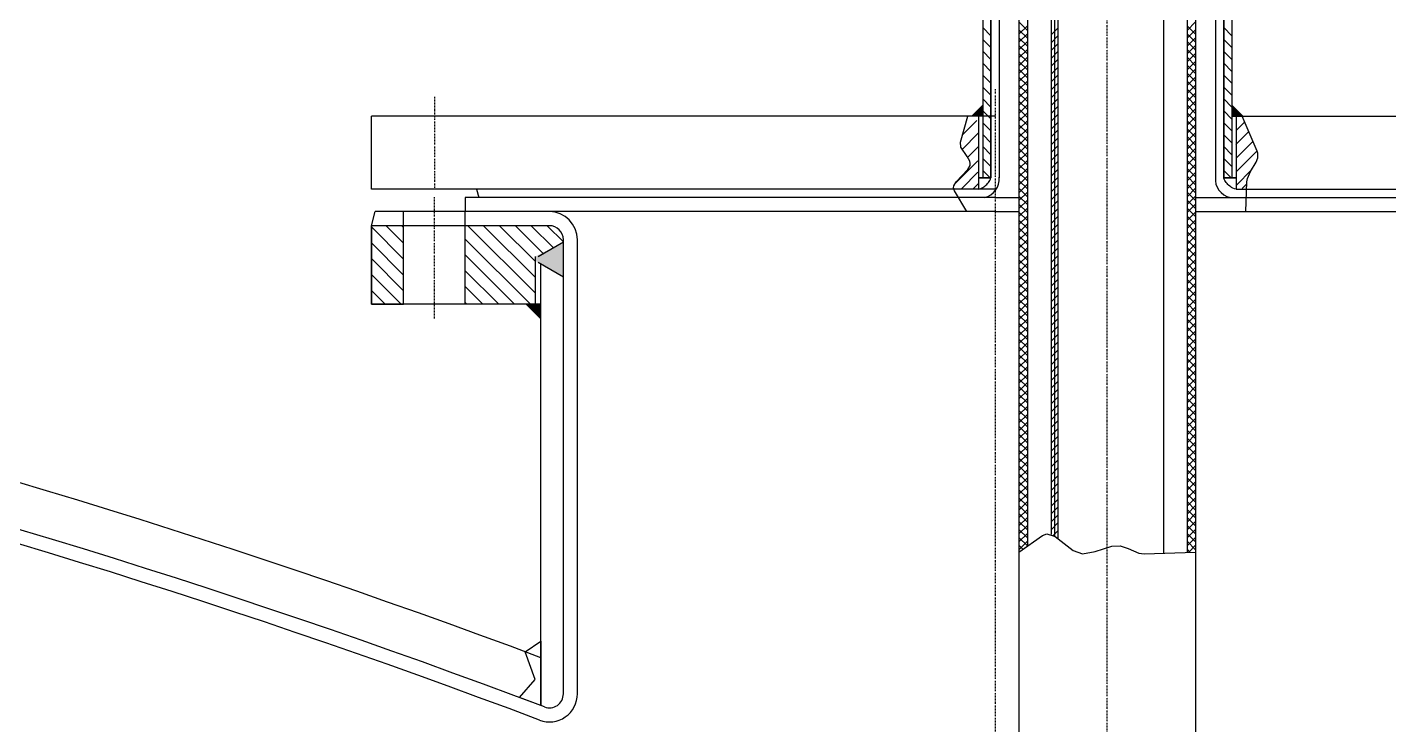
# Model space of a CAD drawing. Extents: x 77471 to 85881, y 26709 to 38599.
# Drawn here: x 80436.5 to 80922.2, y 36268.5 to 36517.2 of the extents above; entities that cross this region are included whole.
import ezdxf

# ---------------------------------------------------------------- set-up
doc = ezdxf.new("R2010")
doc.units = 0
doc.header["$MEASUREMENT"] = 0
doc.linetypes.add('DASHDOT', pattern=[1, 0.5, -0.25, 0, -0.25])
doc.linetypes.add('DIVIDE', pattern=[1.25, 0.5, -0.25, 0, -0.25, 0, -0.25])
for name, color, linetype in [('10', 7, 'CONTINUOUS'), ('21', 7, 'CONTINUOUS'), ('49', 7, 'CONTINUOUS'), ('55', 7, 'CONTINUOUS')]:
    doc.layers.add(name, color=color, linetype=linetype)

msp = doc.modelspace()

# ---------------------------------------------------------------- linework, layer by layer
at = {"layer": '10', "color": 3, "linetype": 'Continuous'}
for p, q in [((80790.25, 36599.45), (80790.25, 35059.06)), ((80793.25, 36599.45), (80793.25, 36332.21)), ((80850.25, 36599.45), (80850.25, 36330.11)), ((80853.25, 36599.45), (80853.25, 35059.92)), ((80780.2, 36514.18), (80777.3, 36517.08)), ((80793.25, 36516.06), (80790.25, 36519.06)), ((80790.25, 36514.69), (80793.25, 36517.69)), ((80793.25, 36513.26), (80790.25, 36516.26)), ((80850.25, 36516.06), (80853.25, 36519.06)), ((80853.25, 36514.69), (80850.25, 36517.69)), ((80850.25, 36513.26), (80853.25, 36516.26)), ((80866.21, 36514.17), (80863.31, 36517.07)), ((80780.2, 36509.94), (80777.3, 36512.84)), ((80790.25, 36511.89), (80793.25, 36514.89)), ((80793.25, 36510.46), (80790.25, 36513.46)), ((80790.25, 36509.09), (80793.25, 36512.09)), ((80853.25, 36511.89), (80850.25, 36514.89)), ((80850.25, 36510.46), (80853.25, 36513.46)), ((80853.25, 36509.09), (80850.25, 36512.09)), ((80866.21, 36509.92), (80863.31, 36512.82)), ((80780.2, 36505.7), (80777.3, 36508.6)), ((80793.25, 36507.66), (80790.25, 36510.66)), ((80790.25, 36506.29), (80793.25, 36509.29)), ((80793.25, 36504.86), (80790.25, 36507.86)), ((80790.25, 36503.46), (80793.25, 36506.46)), ((80793.25, 36507.69), (80791.49, 36509.45)), ((80850.25, 36507.66), (80853.25, 36510.66)), ((80850.25, 36507.69), (80852.01, 36509.45)), ((80853.25, 36506.29), (80850.25, 36509.29)), ((80850.25, 36504.86), (80853.25, 36507.86)), ((80853.25, 36503.46), (80850.25, 36506.46)), ((80853.25, 36509.12), (80852.92, 36509.45)), ((80866.21, 36505.68), (80863.31, 36508.58)), ((80780.2, 36501.46), (80777.3, 36504.36)), ((80793.25, 36502.03), (80790.25, 36505.03)), ((80790.25, 36500.64), (80793.25, 36503.64)), ((80793.25, 36499.2), (80790.25, 36502.2)), ((80850.25, 36502.03), (80853.25, 36505.03)), ((80853.25, 36500.64), (80850.25, 36503.64)), ((80850.25, 36499.2), (80853.25, 36502.2)), ((80866.21, 36501.44), (80863.31, 36504.34)), ((80780.2, 36497.21), (80777.3, 36500.11)), ((80790.25, 36497.81), (80793.25, 36500.81)), ((80793.25, 36496.37), (80790.25, 36499.37)), ((80790.25, 36494.98), (80793.25, 36497.98)), ((80793.25, 36493.54), (80790.25, 36496.54)), ((80853.25, 36497.81), (80850.25, 36500.81)), ((80850.25, 36496.37), (80853.25, 36499.37)), ((80853.25, 36494.98), (80850.25, 36497.98)), ((80850.25, 36493.54), (80853.25, 36496.54)), ((80866.21, 36497.19), (80863.31, 36500.1)), ((80780.2, 36492.97), (80777.3, 36495.87)), ((80780.2, 36488.73), (80777.3, 36491.63)), ((80790.25, 36492.15), (80793.25, 36495.15)), ((80793.25, 36490.72), (80790.25, 36493.72)), ((80790.25, 36489.32), (80793.25, 36492.32)), ((80853.25, 36492.15), (80850.25, 36495.15)), ((80850.25, 36490.72), (80853.25, 36493.72)), ((80853.25, 36489.32), (80850.25, 36492.32)), ((80866.21, 36492.95), (80863.31, 36495.85)), ((80866.21, 36488.71), (80863.31, 36491.61)), ((80780.2, 36484.49), (80777.3, 36487.39)), ((80793.25, 36487.89), (80790.25, 36490.89)), ((80790.25, 36486.49), (80793.25, 36489.49)), ((80793.25, 36485.06), (80790.25, 36488.06)), ((80790.25, 36483.66), (80793.25, 36486.66)), ((80850.25, 36487.89), (80853.25, 36490.89)), ((80853.25, 36486.49), (80850.25, 36489.49)), ((80850.25, 36485.06), (80853.25, 36488.06)), ((80853.25, 36483.66), (80850.25, 36486.66)), ((80866.21, 36484.47), (80863.31, 36487.37)), ((80559.25, 36459.45), (80559.25, 36485.45)), ((80781.75, 36485.45), (80559.25, 36485.45)), ((80770.14, 36478.81), (80775.26, 36483.93)), ((80781.75, 36485.45), (80777.3, 36485.45)), ((80780.2, 36480.24), (80777.3, 36483.14)), ((80793.25, 36482.23), (80790.25, 36485.23)), ((80790.25, 36480.84), (80793.25, 36483.84)), ((80793.25, 36479.4), (80790.25, 36482.4)), ((80850.25, 36482.23), (80853.25, 36485.23)), ((80853.25, 36480.84), (80850.25, 36483.84)), ((80850.25, 36479.4), (80853.25, 36482.4)), ((80866.21, 36480.22), (80863.31, 36483.12)), ((80866.2, 36485.45), (81004.25, 36485.45)), ((80867.86, 36480.53), (80870.76, 36483.43)), ((80769.93, 36473.65), (80775.7, 36479.42)), ((80780.2, 36476), (80777.3, 36478.9)), ((80790.25, 36478.01), (80793.25, 36481.01)), ((80793.25, 36476.57), (80790.25, 36479.57)), ((80790.25, 36475.18), (80793.25, 36478.18)), ((80853.25, 36478.01), (80850.25, 36481.01)), ((80850.25, 36476.57), (80853.25, 36479.57)), ((80853.25, 36475.18), (80850.25, 36478.18)), ((80866.21, 36475.98), (80863.31, 36478.88)), ((80867.62, 36475.34), (80872.26, 36479.98)), ((80772.03, 36470.85), (80775.85, 36474.66)), ((80780.2, 36471.76), (80777.3, 36474.66)), ((80793.25, 36473.75), (80790.25, 36476.75)), ((80790.25, 36472.35), (80793.25, 36475.35)), ((80793.25, 36470.92), (80790.25, 36473.92)), ((80790.25, 36469.52), (80793.25, 36472.52)), ((80850.25, 36473.75), (80853.25, 36476.75)), ((80853.25, 36472.35), (80850.25, 36475.35)), ((80850.25, 36470.92), (80853.25, 36473.92)), ((80853.25, 36469.52), (80850.25, 36472.52)), ((80866.21, 36471.74), (80863.31, 36474.64)), ((80867.82, 36470.59), (80873.75, 36476.52)), ((80867.89, 36465.71), (80875.25, 36473.07)), ((80767.74, 36461.74), (80775.56, 36469.57)), ((80780.2, 36467.51), (80777.3, 36470.42)), ((80793.25, 36468.09), (80790.25, 36471.09)), ((80790.25, 36466.69), (80793.25, 36469.69)), ((80793.25, 36465.26), (80790.25, 36468.26)), ((80850.25, 36468.09), (80853.25, 36471.09)), ((80853.25, 36466.69), (80850.25, 36469.69)), ((80850.25, 36465.26), (80853.25, 36468.26)), ((80866.21, 36467.5), (80863.31, 36470.4)), ((80769.83, 36459.73), (80775.6, 36465.5)), ((80775.8, 36463.45), (80780.2, 36463.45)), ((80780.02, 36463.45), (80777.3, 36466.17)), ((80790.25, 36463.86), (80793.25, 36466.86)), ((80793.25, 36462.43), (80790.25, 36465.43)), ((80790.25, 36461.04), (80793.25, 36464.04)), ((80793.25, 36459.6), (80790.25, 36462.6)), ((80853.25, 36463.86), (80850.25, 36466.86)), ((80850.25, 36462.43), (80853.25, 36465.43)), ((80853.25, 36461.04), (80850.25, 36464.04)), ((80850.25, 36459.6), (80853.25, 36462.6)), ((80867.7, 36463.45), (80863.3, 36463.45)), ((80866.03, 36463.43), (80863.31, 36466.15)), ((80867.9, 36460.98), (80873.12, 36466.2)), ((80781.75, 36459.45), (80559.25, 36459.45)), ((80781.75, 36459.45), (80596.75, 36459.45)), ((80596.75, 36459.45), (80597.56, 36456.45)), ((80774.04, 36459.74), (80775.65, 36461.34)), ((80781.75, 36459.45), (80775.8, 36459.45)), ((80790.25, 36458.21), (80793.25, 36461.21)), ((80793.25, 36456.78), (80790.25, 36459.78)), ((80790.25, 36455.38), (80793.25, 36458.38)), ((80853.25, 36458.21), (80850.25, 36461.21)), ((80850.25, 36456.78), (80853.25, 36459.78)), ((80853.25, 36455.38), (80850.25, 36458.38)), ((80867.7, 36459.45), (81004.25, 36459.45)), ((80869.82, 36459.67), (80871.46, 36461.3)), ((80781.75, 36456.45), (80592.75, 36456.45)), ((80592.75, 36456.45), (80592.75, 36451.45)), ((80781.75, 36456.45), (80790.25, 36456.45)), ((80793.25, 36453.95), (80790.25, 36456.95)), ((80790.25, 36452.55), (80793.25, 36455.55)), ((80793.25, 36451.12), (80790.25, 36454.12)), ((80790.25, 36449.72), (80793.25, 36452.72)), ((80850.25, 36453.95), (80853.25, 36456.95)), ((80853.25, 36452.55), (80850.25, 36455.55)), ((80850.25, 36451.12), (80853.25, 36454.12)), ((80853.25, 36449.72), (80850.25, 36452.72)), ((80853.25, 36456.45), (80970.75, 36456.45)), ((80781.75, 36451.45), (80592.75, 36451.45)), ((80781.75, 36451.45), (80790.25, 36451.45)), ((80793.25, 36448.29), (80790.25, 36451.29)), ((80790.25, 36446.89), (80793.25, 36449.89)), ((80793.25, 36445.46), (80790.25, 36448.46)), ((80850.25, 36448.29), (80853.25, 36451.29)), ((80853.25, 36446.89), (80850.25, 36449.89)), ((80850.25, 36445.46), (80853.25, 36448.46)), ((80853.25, 36451.45), (80970.75, 36451.45)), ((80570.75, 36434.52), (80559.25, 36446.02)), ((80570.75, 36440.18), (80564.48, 36446.45)), ((80570.75, 36445.83), (80570.13, 36446.45)), ((80617.75, 36422.34), (80593.64, 36446.45)), ((80617.75, 36428), (80599.3, 36446.45)), ((80617.75, 36433.65), (80604.95, 36446.45)), ((80620.58, 36436.48), (80610.61, 36446.45)), ((80624.19, 36438.52), (80616.27, 36446.45)), ((80627.74, 36440.63), (80621.92, 36446.45)), ((80790.25, 36444.07), (80793.25, 36447.07)), ((80793.25, 36442.63), (80790.25, 36445.63)), ((80790.25, 36441.24), (80793.25, 36444.24)), ((80853.25, 36444.07), (80850.25, 36447.07)), ((80850.25, 36442.63), (80853.25, 36445.63)), ((80853.25, 36441.24), (80850.25, 36444.24)), ((80570.75, 36428.86), (80559.25, 36440.36)), ((80615.98, 36418.45), (80592.75, 36441.68)), ((80793.25, 36439.8), (80790.25, 36442.8)), ((80790.25, 36438.41), (80793.25, 36441.41)), ((80793.25, 36436.98), (80790.25, 36439.98)), ((80790.25, 36435.58), (80793.25, 36438.58)), ((80850.25, 36439.8), (80853.25, 36442.8)), ((80853.25, 36438.41), (80850.25, 36441.41)), ((80850.25, 36436.98), (80853.25, 36439.98)), ((80853.25, 36435.58), (80850.25, 36438.58)), ((80570.75, 36423.2), (80559.25, 36434.7)), ((80610.33, 36418.45), (80592.75, 36436.02)), ((80793.25, 36434.15), (80790.25, 36437.15)), ((80790.25, 36432.75), (80793.25, 36435.75)), ((80793.25, 36431.32), (80790.25, 36434.32)), ((80850.25, 36434.15), (80853.25, 36437.15)), ((80853.25, 36432.75), (80850.25, 36435.75)), ((80850.25, 36431.32), (80853.25, 36434.32)), ((80569.85, 36418.45), (80559.25, 36429.05)), ((80604.67, 36418.45), (80592.75, 36430.37)), ((80790.25, 36429.92), (80793.25, 36432.92)), ((80793.25, 36428.49), (80790.25, 36431.49)), ((80790.25, 36427.1), (80793.25, 36430.1)), ((80793.25, 36425.66), (80790.25, 36428.66)), ((80853.25, 36429.92), (80850.25, 36432.92)), ((80850.25, 36428.49), (80853.25, 36431.49)), ((80853.25, 36427.1), (80850.25, 36430.1)), ((80850.25, 36425.66), (80853.25, 36428.66)), ((80564.19, 36418.45), (80559.25, 36423.39)), ((80599.01, 36418.45), (80592.75, 36424.71)), ((80790.25, 36424.27), (80793.25, 36427.27)), ((80793.25, 36422.83), (80790.25, 36425.83)), ((80790.25, 36421.44), (80793.25, 36424.44)), ((80853.25, 36424.27), (80850.25, 36427.27)), ((80850.25, 36422.83), (80853.25, 36425.83)), ((80853.25, 36421.44), (80850.25, 36424.44)), ((80593.35, 36418.45), (80592.75, 36419.05)), ((80793.25, 36420), (80790.25, 36423)), ((80790.25, 36418.61), (80793.25, 36421.61)), ((80793.25, 36417.18), (80790.25, 36420.18)), ((80790.25, 36415.78), (80793.25, 36418.78)), ((80850.25, 36420), (80853.25, 36423)), ((80853.25, 36418.61), (80850.25, 36421.61)), ((80850.25, 36417.18), (80853.25, 36420.18)), ((80853.25, 36415.78), (80850.25, 36418.78)), ((80793.25, 36414.35), (80790.25, 36417.35)), ((80790.25, 36412.95), (80793.25, 36415.95)), ((80793.25, 36411.52), (80790.25, 36414.52)), ((80850.25, 36414.35), (80853.25, 36417.35)), ((80853.25, 36412.95), (80850.25, 36415.95)), ((80850.25, 36411.52), (80853.25, 36414.52)), ((80790.25, 36410.12), (80793.25, 36413.12)), ((80793.25, 36408.69), (80790.25, 36411.69)), ((80790.25, 36407.3), (80793.25, 36410.3)), ((80793.25, 36405.86), (80790.25, 36408.86)), ((80853.25, 36410.12), (80850.25, 36413.12)), ((80850.25, 36408.69), (80853.25, 36411.69)), ((80853.25, 36407.3), (80850.25, 36410.3)), ((80850.25, 36405.86), (80853.25, 36408.86)), ((80790.25, 36404.47), (80793.25, 36407.47)), ((80793.25, 36403.03), (80790.25, 36406.03)), ((80790.25, 36401.64), (80793.25, 36404.64)), ((80853.25, 36404.47), (80850.25, 36407.47)), ((80850.25, 36403.03), (80853.25, 36406.03)), ((80853.25, 36401.64), (80850.25, 36404.64)), ((80793.25, 36400.21), (80790.25, 36403.21)), ((80790.25, 36398.81), (80793.25, 36401.81)), ((80793.25, 36397.38), (80790.25, 36400.38)), ((80850.25, 36400.21), (80853.25, 36403.21)), ((80853.25, 36398.81), (80850.25, 36401.81)), ((80850.25, 36397.38), (80853.25, 36400.38)), ((80790.25, 36395.98), (80793.25, 36398.98)), ((80793.25, 36394.55), (80790.25, 36397.55)), ((80790.25, 36393.15), (80793.25, 36396.15)), ((80793.25, 36391.72), (80790.25, 36394.72)), ((80853.25, 36395.98), (80850.25, 36398.98)), ((80850.25, 36394.55), (80853.25, 36397.55)), ((80853.25, 36393.15), (80850.25, 36396.15)), ((80850.25, 36391.72), (80853.25, 36394.72)), ((80790.25, 36390.33), (80793.25, 36393.33)), ((80793.25, 36388.89), (80790.25, 36391.89)), ((80790.25, 36387.5), (80793.25, 36390.5)), ((80853.25, 36390.33), (80850.25, 36393.33)), ((80850.25, 36388.89), (80853.25, 36391.89)), ((80853.25, 36387.5), (80850.25, 36390.5)), ((80793.25, 36386.06), (80790.25, 36389.06)), ((80790.25, 36384.67), (80793.25, 36387.67)), ((80793.25, 36383.24), (80790.25, 36386.24)), ((80790.25, 36381.84), (80793.25, 36384.84)), ((80850.25, 36386.06), (80853.25, 36389.06)), ((80853.25, 36384.67), (80850.25, 36387.67)), ((80850.25, 36383.24), (80853.25, 36386.24)), ((80853.25, 36381.84), (80850.25, 36384.84)), ((80793.25, 36380.41), (80790.25, 36383.41)), ((80790.25, 36379.01), (80793.25, 36382.01)), ((80793.25, 36377.58), (80790.25, 36380.58)), ((80850.25, 36380.41), (80853.25, 36383.41)), ((80853.25, 36379.01), (80850.25, 36382.01)), ((80850.25, 36377.58), (80853.25, 36380.58)), ((80790.25, 36376.18), (80793.25, 36379.18)), ((80793.25, 36374.75), (80790.25, 36377.75)), ((80790.25, 36373.36), (80793.25, 36376.36)), ((80793.25, 36371.92), (80790.25, 36374.92)), ((80853.25, 36376.18), (80850.25, 36379.18)), ((80850.25, 36374.75), (80853.25, 36377.75)), ((80853.25, 36373.36), (80850.25, 36376.36)), ((80850.25, 36371.92), (80853.25, 36374.92)), ((80790.25, 36370.53), (80793.25, 36373.53)), ((80793.25, 36369.09), (80790.25, 36372.09)), ((80790.25, 36367.7), (80793.25, 36370.7)), ((80853.25, 36370.53), (80850.25, 36373.53)), ((80850.25, 36369.09), (80853.25, 36372.09)), ((80853.25, 36367.7), (80850.25, 36370.7)), ((80793.25, 36366.26), (80790.25, 36369.26)), ((80790.25, 36364.87), (80793.25, 36367.87)), ((80793.25, 36363.44), (80790.25, 36366.44)), ((80850.25, 36366.26), (80853.25, 36369.26)), ((80853.25, 36364.87), (80850.25, 36367.87)), ((80850.25, 36363.44), (80853.25, 36366.44)), ((80790.25, 36362.04), (80793.25, 36365.04)), ((80793.25, 36360.61), (80790.25, 36363.61)), ((80790.25, 36359.21), (80793.25, 36362.21)), ((80793.25, 36357.78), (80790.25, 36360.78)), ((80853.25, 36362.04), (80850.25, 36365.04)), ((80850.25, 36360.61), (80853.25, 36363.61)), ((80853.25, 36359.21), (80850.25, 36362.21)), ((80850.25, 36357.78), (80853.25, 36360.78)), ((80790.25, 36356.39), (80793.25, 36359.39)), ((80793.25, 36354.95), (80790.25, 36357.95)), ((80790.25, 36353.56), (80793.25, 36356.56)), ((80853.25, 36356.39), (80850.25, 36359.39)), ((80850.25, 36354.95), (80853.25, 36357.95)), ((80853.25, 36353.56), (80850.25, 36356.56)), ((80793.25, 36352.12), (80790.25, 36355.12)), ((80790.25, 36350.73), (80793.25, 36353.73)), ((80793.25, 36349.29), (80790.25, 36352.29)), ((80790.25, 36347.9), (80793.25, 36350.9)), ((80850.25, 36352.12), (80853.25, 36355.12)), ((80853.25, 36350.73), (80850.25, 36353.73)), ((80850.25, 36349.29), (80853.25, 36352.29)), ((80853.25, 36347.9), (80850.25, 36350.9)), ((80793.25, 36346.47), (80790.25, 36349.47)), ((80790.25, 36345.07), (80793.25, 36348.07)), ((80793.25, 36343.64), (80790.25, 36346.64)), ((80850.25, 36346.47), (80853.25, 36349.47)), ((80853.25, 36345.07), (80850.25, 36348.07)), ((80850.25, 36343.64), (80853.25, 36346.64)), ((80790.25, 36342.24), (80793.25, 36345.24)), ((80793.25, 36340.81), (80790.25, 36343.81)), ((80790.25, 36339.41), (80793.25, 36342.41)), ((80793.25, 36337.98), (80790.25, 36340.98)), ((80853.25, 36342.24), (80850.25, 36345.24)), ((80850.25, 36340.81), (80853.25, 36343.81)), ((80853.25, 36339.41), (80850.25, 36342.41)), ((80850.25, 36337.98), (80853.25, 36340.98)), ((80790.25, 36336.59), (80793.25, 36339.59)), ((80793.25, 36335.15), (80790.25, 36338.15)), ((80790.25, 36333.76), (80793.25, 36336.76)), ((80853.25, 36336.59), (80850.25, 36339.59)), ((80850.25, 36335.15), (80853.25, 36338.15)), ((80853.25, 36333.76), (80850.25, 36336.76)), ((80793.25, 36332.32), (80790.25, 36335.32)), ((80790.25, 36330.93), (80793.25, 36333.93)), ((80791.65, 36331.09), (80790.25, 36332.5)), ((80850.25, 36332.32), (80853.25, 36335.32)), ((80853.25, 36330.93), (80850.25, 36333.93)), ((80850.87, 36330.11), (80853.25, 36332.5)), ((80851.24, 36330.11), (80850.25, 36331.1))]:
    msp.add_line(p, q, dxfattribs=at)
at = {"layer": '10', "color": 92, "linetype": 'Continuous'}
for p, q in [((80777.3, 36575.45), (80777.3, 36463.45)), ((80780.2, 36575.45), (80780.2, 36463.45)), ((80783.2, 36574.46), (80783.2, 36463.45)), ((80860.3, 36574.46), (80860.3, 36463.45)), ((80863.3, 36575.45), (80863.3, 36463.45)), ((80866.2, 36575.45), (80866.2, 36463.45)), ((80775.8, 36485.45), (80775.8, 36459.45)), ((80867.7, 36485.45), (80867.7, 36459.45)), ((80559.25, 36446.45), (80560.59, 36451.45)), ((80781.75, 36451.45), (80560.59, 36451.45)), ((80570.75, 36446.45), (80570.75, 36451.45)), ((80592.75, 36446.45), (80592.75, 36451.45)), ((80781.75, 36451.45), (80790.21, 36451.45)), ((80853.25, 36451.45), (81002.91, 36451.45)), ((80622.75, 36446.45), (80559.25, 36446.45)), ((80559.25, 36418.45), (80559.25, 36446.45)), ((80570.75, 36418.45), (80570.75, 36446.45)), ((80592.75, 36418.45), (80592.75, 36446.45)), ((80618.75, 36435.45), (80627.75, 36440.65)), ((80627.75, 36279.56), (80627.75, 36441.45)), ((80632.75, 36279.56), (80632.75, 36441.45)), ((80617.75, 36418.45), (80617.75, 36435.45)), ((80618.75, 36433.45), (80627.75, 36428.25)), ((80619.75, 36275.35), (80619.75, 36432.87)), ((80619.75, 36418.45), (80559.25, 36418.45))]:
    msp.add_line(p, q, dxfattribs=at)
at = {"layer": '10', "color": 2, "linetype": 'DASHDOT'}
for p, q in [((80581.75, 36492.33), (80581.75, 36459.45)), ((80781.75, 36495.11), (80781.75, 36451.45)), ((80781.75, 36451.45), (80781.75, 36139.9))]:
    msp.add_line(p, q, dxfattribs=at)
at = {"layer": '10', "color": 52, "linetype": 'DASHDOT'}
msp.add_line((80581.75, 36413.37), (80581.75, 36456.58), dxfattribs=at)
at = {"layer": '10', "color": 3, "linetype": 'DIVIDE'}
for p, q in [((80619.75, 36350.52), (80619.75, 36356.07)), ((80627.75, 36348.98), (80627.75, 36356.06))]:
    msp.add_line(p, q, dxfattribs=at)
at = {"layer": '10', "color": 3, "linetype": 'Continuous'}
for points in [[(80780.2, 36575.45), (80777.3, 36575.45), (80777.3, 36463.45), (80780.2, 36463.45)], [(80863.3, 36575.45), (80866.2, 36575.45), (80866.2, 36463.45), (80863.3, 36463.45)], [(80775.8, 36463.45), (80775.8, 36459.45), (80776.42, 36459.64), (80776.91, 36459.85), (80777.4, 36460.1), (80777.72, 36460.3), (80778.08, 36460.56), (80778.46, 36460.87), (80778.74, 36461.14), (80779.03, 36461.45), (80779.36, 36461.86), (80779.59, 36462.21), (80779.8, 36462.56), (80780.05, 36463.08), (80780.13, 36463.26), (80780.2, 36463.45)], [(80867.7, 36463.45), (80867.7, 36459.45), (80867.08, 36459.64), (80866.59, 36459.85), (80866.1, 36460.1), (80865.78, 36460.3), (80865.42, 36460.56), (80865.04, 36460.87), (80864.76, 36461.14), (80864.47, 36461.45), (80864.14, 36461.86), (80863.91, 36462.21), (80863.7, 36462.56), (80863.45, 36463.08), (80863.37, 36463.26), (80863.3, 36463.45)], [(80559.25, 36418.45), (80570.75, 36418.45), (80570.75, 36446.45), (80559.25, 36446.45)], [(80612.09, 36278.27), (80617.71, 36284.68), (80614.06, 36294.53), (80619.73, 36298.28), (80619.75, 36275.35)]]:
    msp.add_lwpolyline(points, close=True, dxfattribs=at)
for points in [[(80771.64, 36451.45), (80767.21, 36458.81), (80766.9, 36459.89), (80767.02, 36460.61), (80767.86, 36462.06), (80772.03, 36466.42), (80772.82, 36467.88), (80772.9, 36468.61), (80772.72, 36469.42), (80771.78, 36471.05), (80769.55, 36474.43), (80769.42, 36476.19), (80771.95, 36485.45)], [(80871.15, 36451.45), (80871.49, 36462.02), (80871.71, 36463.3), (80872.87, 36465.81), (80874.8, 36469.06), (80875.42, 36470.65), (80875.5, 36472.24), (80875.26, 36473.03), (80869.89, 36485.45)], [(80790.25, 36330.11), (80798.68, 36336), (80800.14, 36336.56), (80803.17, 36335.65), (80809.61, 36330.66), (80812.94, 36329.48), (80817.4, 36330.33), (80823.42, 36332.2), (80826.38, 36332.33), (80829.22, 36331.4), (80832.98, 36329.75), (80834.94, 36329.48), (80853.25, 36330.11)]]:
    msp.add_lwpolyline(points, dxfattribs=at)
for centre, radius, start, end in [((80776.48, 36463.09), 6.74, 282.6516, 5.4642), ((80867.02, 36463.09), 6.74, 174.5358, 257.3484), ((79631.75, 33655.45), 2816, 69.46057, 84.6002), ((79631.75, 33655.45), 2800, 69.31085, 84.47858), ((79631.75, 33655.45), 2795, 69.31091, 84.47637), ((80622.75, 36279.56), 10, 249.3109, 359.999), ((80622.75, 36279.56), 5, 249.3108, 0.0003)]:
    msp.add_arc(centre, radius, start, end, dxfattribs=at)
at = {"layer": '10', "color": 92, "linetype": 'Continuous'}
for radius in [10, 5]:
    msp.add_arc((80622.75, 36441.45), radius, 0, 90, dxfattribs=at)
at = {"layer": '10', "color": 3, "linetype": 'Continuous'}
for points in [[(80777.3, 36489.69), (80777.3, 36485.45), (80773.06, 36485.45)], [(80866.2, 36489.69), (80866.2, 36485.45), (80870.44, 36485.45)]]:
    msp.add_solid(points, dxfattribs=at)
at = {"layer": '10', "color": 92, "linetype": 'Continuous'}
for points in [[(80627.75, 36428.25), (80617.75, 36433.87), (80627.75, 36440.65), (80617.75, 36435.45)], [(80619.75, 36412.86), (80614.16, 36418.45), (80619.75, 36418.45)]]:
    msp.add_solid(points, dxfattribs=at)
at = {"layer": '21', "color": 22, "linetype": 'Continuous'}
for p, q in [((80802.94, 36594.75), (80802.94, 36335.78)), ((80804.15, 36516.88), (80801.75, 36514.48)), ((80804.15, 36514.08), (80801.75, 36511.68)), ((80804.15, 36511.28), (80801.75, 36508.88)), ((80804.15, 36508.48), (80801.75, 36506.08)), ((80804.15, 36505.68), (80801.75, 36503.28)), ((80804.15, 36502.88), (80801.75, 36500.48)), ((80804.15, 36500.08), (80801.75, 36497.68)), ((80804.15, 36497.28), (80801.75, 36494.88)), ((80804.15, 36494.48), (80801.75, 36492.08)), ((80804.15, 36491.68), (80801.75, 36489.28)), ((80804.15, 36488.88), (80801.75, 36486.48)), ((80804.15, 36486.08), (80801.75, 36483.68)), ((80804.15, 36483.28), (80801.75, 36480.88)), ((80804.15, 36480.48), (80801.75, 36478.08)), ((80804.15, 36477.68), (80801.75, 36475.28)), ((80804.15, 36474.88), (80801.75, 36472.48)), ((80804.15, 36472.08), (80801.75, 36469.68)), ((80804.15, 36469.28), (80801.75, 36466.88)), ((80804.15, 36466.48), (80801.75, 36464.08)), ((80804.15, 36463.68), (80801.75, 36461.28)), ((80804.15, 36460.88), (80801.75, 36458.48)), ((80804.15, 36458.08), (80801.75, 36455.68)), ((80804.15, 36455.28), (80801.75, 36452.88)), ((80804.15, 36452.48), (80801.75, 36450.08)), ((80804.15, 36449.68), (80801.75, 36447.28)), ((80804.15, 36446.88), (80801.75, 36444.48)), ((80804.15, 36444.08), (80801.75, 36441.68)), ((80804.15, 36441.28), (80801.75, 36438.88)), ((80804.15, 36438.48), (80801.75, 36436.08)), ((80804.15, 36435.68), (80801.75, 36433.28)), ((80804.15, 36432.88), (80801.75, 36430.48)), ((80804.15, 36430.08), (80801.75, 36427.68)), ((80804.15, 36427.28), (80801.75, 36424.88)), ((80804.15, 36424.48), (80801.75, 36422.08)), ((80804.15, 36421.68), (80801.75, 36419.28)), ((80804.15, 36418.88), (80801.75, 36416.48)), ((80804.15, 36416.08), (80801.75, 36413.68)), ((80804.15, 36413.28), (80801.75, 36410.88)), ((80804.15, 36410.48), (80801.75, 36408.08)), ((80804.15, 36407.68), (80801.75, 36405.28)), ((80804.15, 36404.88), (80801.75, 36402.48)), ((80804.15, 36402.08), (80801.75, 36399.68)), ((80804.15, 36399.28), (80801.75, 36396.88)), ((80804.15, 36396.48), (80801.75, 36394.08)), ((80804.15, 36393.68), (80801.75, 36391.28)), ((80804.15, 36390.88), (80801.75, 36388.48)), ((80804.15, 36388.08), (80801.75, 36385.68)), ((80804.15, 36385.28), (80801.75, 36382.88)), ((80804.15, 36382.48), (80801.75, 36380.08)), ((80804.15, 36379.68), (80801.75, 36377.28)), ((80804.15, 36376.88), (80801.75, 36374.48)), ((80804.15, 36374.08), (80801.75, 36371.68)), ((80804.15, 36371.28), (80801.75, 36368.88)), ((80804.15, 36368.48), (80801.75, 36366.08)), ((80804.15, 36365.68), (80801.75, 36363.28)), ((80804.15, 36362.88), (80801.75, 36360.48)), ((80804.15, 36360.08), (80801.75, 36357.68)), ((80804.15, 36357.28), (80801.75, 36354.88)), ((80804.15, 36354.48), (80801.75, 36352.08)), ((80804.15, 36351.68), (80801.75, 36349.28)), ((80804.15, 36348.88), (80801.75, 36346.48)), ((80804.15, 36346.08), (80801.75, 36343.68)), ((80804.15, 36343.28), (80801.75, 36340.88)), ((80804.15, 36340.48), (80801.75, 36338.08)), ((80804.15, 36337.68), (80802.49, 36336.02))]:
    msp.add_line(p, q, dxfattribs=at)
at = {"layer": '49', "color": 2, "linetype": 'DASHDOT'}
msp.add_line((80821.75, 33131.57), (80821.75, 36894.95), dxfattribs=at)
at = {"layer": '55', "color": 22, "linetype": 'Continuous'}
for p, q in [((80801.75, 36594.07), (80801.75, 36336.35)), ((80804.15, 36595.45), (80804.15, 36334.97)), ((80841.75, 36594.06), (80841.75, 36329.71))]:
    msp.add_line(p, q, dxfattribs=at)

doc.saveas('drawing.dxf')
